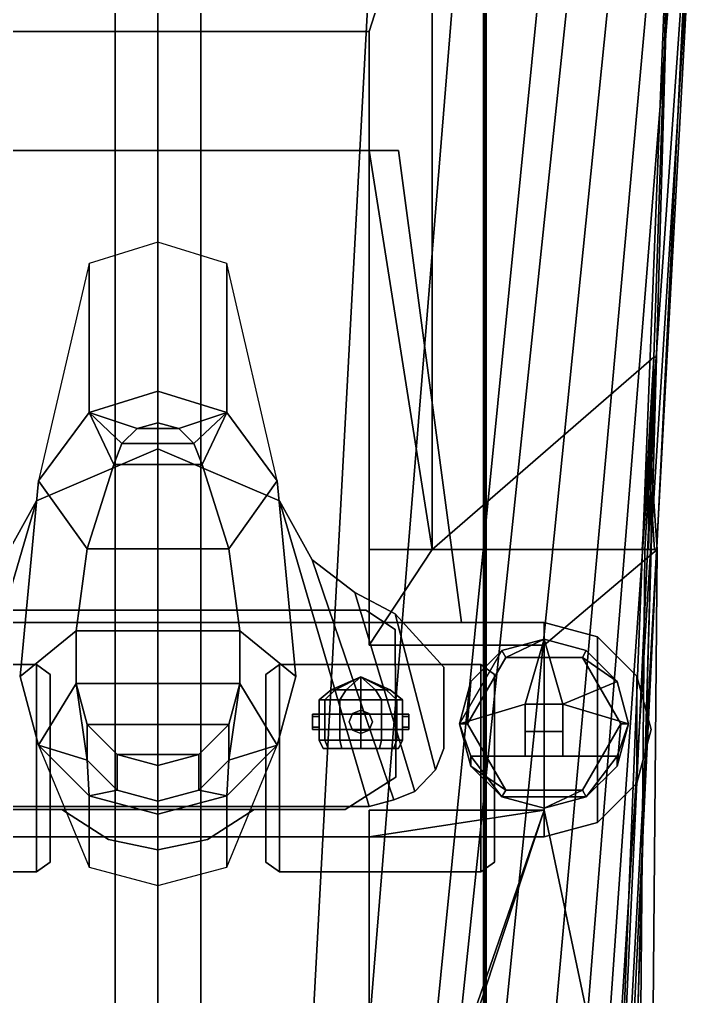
# Model space of a CAD drawing. Header units: millimetres. Extents: x -8 to 8, y -200 to 14.
# Drawn here: x -2.13 to 8.27, y -136.22 to -121.19 of the extents above; entities that cross this region are included whole.
import ezdxf

# ---------------------------------------------------------------- set-up
doc = ezdxf.new("R2010")
doc.units = ezdxf.units.MM
doc.layers.add('drawing', color=9, linetype='Continuous')
doc.layers.add('superstructure', color=3, linetype='Continuous')

msp = doc.modelspace()

# ---------------------------------------------------------------- linework, layer by layer
for points in [[(-3.37, -118.35, -44.53), (-0.66, -118.35, -44.66), (-0.66, -141.14, -44.66), (-2.14, -141.14, -44.53)], [(0, -141.14, -44.66), (-0.66, -141.14, -44.66), (-0.66, -118.35, -44.66), (0, -118.35, -44.66)], [(0, -118.35, -44.66), (0.66, -118.35, -44.66), (0.66, -141.14, -44.66), (0, -141.14, -44.66)], [(2.14, -141.14, -44.53), (0.66, -141.14, -44.66), (0.66, -118.35, -44.66), (3.37, -118.35, -44.53)], [(2.89, -141.14, -44.27), (2.14, -141.14, -44.53), (3.37, -118.35, -44.53), (4.74, -118.35, -44.27)], [(3.83, -141.14, -43.78), (2.89, -141.14, -44.27), (4.74, -118.35, -44.27), (6.1, -118.35, -43.78)], [(4.18, -141.14, -43.5), (3.83, -141.14, -43.78), (6.1, -118.35, -43.78), (6.57, -118.35, -43.5)], [(4.88, -141.14, -42.9), (4.18, -141.14, -43.5), (6.57, -118.35, -43.5), (7.19, -118.35, -42.9)], [(4.22, -129.35, -33.84), (7.631, -126.39, -34.03), (7.9, -118.35, -34.03), (4.22, -118.35, -33.84)], [(5.7, -141.14, -41.95), (4.88, -141.14, -42.9), (7.19, -118.35, -42.9), (7.75, -118.35, -41.95)], [(6.24, -141.14, -41.01), (5.7, -141.14, -41.95), (7.75, -118.35, -41.95), (8.06, -118.35, -41.01)], [(6.63, -141.14, -40.07), (6.24, -141.14, -41.01), (8.06, -118.35, -41.01), (8.23, -118.35, -40.07)], [(6.84, -141.14, -39.32), (6.63, -141.14, -40.07), (8.23, -118.35, -40.07), (8.27, -118.35, -39.32)], [(7.03, -141.14, -37.94), (6.84, -141.14, -39.32), (8.27, -118.35, -39.32), (8.27, -118.35, -37.73)], [(6.99, -141.14, -36.16), (7.1, -141.14, -36.37), (8.21, -118.35, -36.41), (7.89, -118.35, -36.16)], [(7.671, -126.39, -34.03), (6.99, -141.14, -36.16), (7.89, -118.35, -36.16), (7.9, -118.35, -34.03)], [(7.1, -141.14, -36.37), (7.03, -141.14, -37.94), (8.27, -118.35, -37.73), (8.21, -118.35, -36.41)], [(7.671, -126.39, -34.03), (7.9, -118.35, -34.03), (7.9, -118.35, -34.03), (7.631, -126.39, -34.03)], [(4.22, -129.35, -33.84), (7.546, -129.35, -33.94), (7.631, -126.39, -34.03), (4.22, -129.35, -33.84)], [(7.25, -141.14, -34.03), (6.99, -141.14, -36.16), (7.671, -126.39, -34.03)], [(7.25, -141.14, -34.03), (7.25, -141.14, -34.03), (7.671, -126.39, -34.03), (7.586, -129.35, -33.94)], [(7.58, -127.87, -33.39), (7.671, -126.39, -33.75), (7.631, -126.39, -33.75), (7.54, -127.87, -33.39)], [(7.54, -127.87, -33.39), (7.631, -126.39, -33.75), (7.631, -126.39, -34.03), (7.546, -129.35, -33.94)], [(7.58, -127.87, -33.39), (7.586, -129.35, -33.94), (7.671, -126.39, -34.03), (7.671, -126.39, -33.75)], [(7.671, -126.39, -33.75), (7.671, -126.39, -34.03), (7.631, -126.39, -34.03), (7.631, -126.39, -33.75)], [(0, -127.8, -25.47), (0, -133.3, -25.47), (-3.25, -133.3, -25.47), (-1.87, -128.6, -25.47)], [(-3.25, -133.3, -25.37), (0, -133.3, -25.37), (0, -127.8, -25.37), (-1.87, -128.6, -25.37)], [(-1.87, -128.6, -25.37), (0, -127.8, -25.37), (0, -127.8, -25.47), (-1.87, -128.6, -25.47)], [(1.87, -128.6, -25.47), (0, -127.8, -25.47), (0, -127.8, -25.37), (1.87, -128.6, -25.37)], [(3.25, -133.3, -25.47), (0, -133.3, -25.47), (0, -127.8, -25.47), (1.87, -128.6, -25.47)], [(0, -127.8, -25.37), (0, -133.3, -25.37), (3.25, -133.3, -25.37), (1.87, -128.6, -25.37)], [(7.64, -129.35, -32.03), (7.54, -127.87, -33.39), (7.45, -129.35, -33.03)], [(7.45, -129.35, -33.03), (7.54, -127.87, -33.39), (7.546, -129.35, -33.94)], [(7.68, -129.35, -32.03), (7.49, -129.35, -33.03), (7.58, -127.87, -33.39)], [(7.49, -129.35, -33.03), (7.586, -129.35, -33.94), (7.58, -127.87, -33.39)], [(7.68, -129.35, -32.03), (7.58, -127.87, -33.39), (7.54, -127.87, -33.39), (7.64, -129.35, -32.03)], [(-3.63, -133.2, -25.37), (-3.25, -133.3, -25.37), (-1.87, -128.6, -25.37), (-2.37, -129.51, -25.37)], [(-1.87, -128.6, -25.47), (-3.25, -133.3, -25.47), (-3.63, -133.2, -25.47), (-2.37, -129.51, -25.47)], [(-2.37, -129.51, -25.37), (-1.87, -128.6, -25.37), (-1.87, -128.6, -25.47), (-2.37, -129.51, -25.47)], [(2.37, -129.51, -25.47), (1.87, -128.6, -25.47), (1.87, -128.6, -25.37), (2.37, -129.51, -25.37)], [(3.63, -133.2, -25.47), (3.25, -133.3, -25.47), (1.87, -128.6, -25.47), (2.37, -129.51, -25.47)], [(1.87, -128.6, -25.37), (3.25, -133.3, -25.37), (3.63, -133.2, -25.37), (2.37, -129.51, -25.37)], [(5.94, -130.82, -31.47), (7.68, -129.35, -31.83), (4.22, -129.35, -31.68), (3.25, -130.82, -31.47)], [(3.25, -130.82, -31.47), (4.22, -129.35, -31.68), (3.25, -129.35, -31.68), (3.25, -130.82, -31.47)], [(7.68, -129.35, -31.83), (7.68, -129.35, -32.03), (7.64, -129.35, -32.03), (4.22, -129.35, -31.68)], [(7.64, -129.35, -32.03), (7.45, -129.35, -33.03), (4.22, -129.35, -31.68)], [(7.45, -129.35, -33.03), (4.22, -129.35, -33.84), (4.22, -129.35, -31.68)], [(7.546, -129.35, -33.94), (4.22, -129.35, -33.84), (7.45, -129.35, -33.03)], [(5.94, -133.36, -31.47), (7.58, -141.14, -31.83), (7.68, -129.35, -31.83), (5.94, -130.82, -31.47)], [(7.39, -141.14, -33.03), (7.25, -141.14, -34.03), (7.586, -129.35, -33.94), (7.49, -129.35, -33.03)], [(7.58, -141.14, -32.03), (7.39, -141.14, -33.03), (7.49, -129.35, -33.03), (7.68, -129.35, -32.03)], [(7.58, -141.14, -31.83), (7.58, -141.14, -32.03), (7.68, -129.35, -32.03), (7.68, -129.35, -31.83)], [(3.03, -130.01, -25.47), (2.37, -129.51, -25.47), (2.37, -129.51, -25.37), (3.03, -130.01, -25.37)], [(3.95, -133.07, -25.47), (3.63, -133.2, -25.47), (2.37, -129.51, -25.47), (3.03, -130.01, -25.47)], [(2.37, -129.51, -25.37), (3.63, -133.2, -25.37), (3.95, -133.07, -25.37), (3.03, -130.01, -25.37)], [(3.65, -130.34, -25.47), (3.03, -130.01, -25.47), (3.03, -130.01, -25.37), (3.65, -130.34, -25.37)], [(4.27, -132.74, -25.47), (3.95, -133.07, -25.47), (3.03, -130.01, -25.47), (3.65, -130.34, -25.47)], [(3.03, -130.01, -25.37), (3.95, -133.07, -25.37), (4.27, -132.74, -25.37), (3.65, -130.34, -25.37)], [(4.4, -131.16, -25.47), (3.65, -130.34, -25.47), (3.65, -130.34, -25.37), (4.4, -131.16, -25.37)], [(4.4, -132.41, -25.47), (4.27, -132.74, -25.47), (3.65, -130.34, -25.47), (4.4, -131.16, -25.47)], [(3.65, -130.34, -25.37), (4.27, -132.74, -25.37), (4.4, -132.41, -25.37), (4.4, -131.16, -25.37)], [(-1.87, -131.12, -26.89), (-1.87, -134.31, -26.89), (-4.97, -134.31, -26.89), (-4.97, -131.12, -26.89)], [(-4.97, -131.12, -25.47), (-1.87, -131.12, -25.47), (-1.87, -131.12, -26.89), (-4.97, -131.12, -26.89)], [(-1.66, -131.27, -26.89), (-1.66, -134.16, -26.89), (-1.87, -134.31, -26.89), (-1.87, -131.12, -26.89)], [(-1.87, -131.12, -25.47), (-1.66, -131.27, -25.47), (-1.66, -131.27, -26.89), (-1.87, -131.12, -26.89)], [(1.87, -131.12, -26.89), (1.66, -131.27, -26.89), (1.66, -131.27, -25.47), (1.87, -131.12, -25.47)], [(1.87, -134.31, -26.89), (1.66, -134.16, -26.89), (1.66, -131.27, -26.89), (1.87, -131.12, -26.89)], [(4.97, -131.12, -26.89), (1.87, -131.12, -26.89), (1.87, -131.12, -25.47), (4.97, -131.12, -25.47)], [(4.97, -134.31, -26.89), (1.87, -134.31, -26.89), (1.87, -131.12, -26.89), (4.97, -131.12, -26.89)], [(4.4, -131.16, -25.37), (4.4, -132.41, -25.37), (4.4, -132.41, -25.47), (4.4, -131.16, -25.47)], [(5.18, -131.27, -26.89), (4.97, -131.12, -26.89), (4.97, -131.12, -25.47), (5.18, -131.27, -25.47)], [(5.18, -134.16, -26.89), (4.97, -134.31, -26.89), (4.97, -131.12, -26.89), (5.18, -131.27, -26.89)], [(-1.66, -131.27, -25.47), (-1.66, -134.16, -25.47), (-1.66, -134.16, -26.89), (-1.66, -131.27, -26.89)], [(1.66, -131.27, -26.89), (1.66, -134.16, -26.89), (1.66, -134.16, -25.47), (1.66, -131.27, -25.47)], [(5.18, -131.27, -25.47), (5.18, -134.16, -25.47), (5.18, -134.16, -26.89), (5.18, -131.27, -26.89)], [(4.4, -132.41, -25.37), (4.27, -132.74, -25.37), (4.27, -132.74, -25.47), (4.4, -132.41, -25.47)], [(4.27, -132.74, -25.37), (3.95, -133.07, -25.37), (3.95, -133.07, -25.47), (4.27, -132.74, -25.47)], [(3.95, -133.07, -25.37), (3.63, -133.2, -25.37), (3.63, -133.2, -25.47), (3.95, -133.07, -25.47)], [(-3.25, -133.3, -25.47), (0, -133.3, -25.47), (0, -133.3, -25.37), (-3.25, -133.3, -25.37)], [(3.25, -133.3, -25.37), (0, -133.3, -25.37), (0, -133.3, -25.47), (3.25, -133.3, -25.47)], [(3.63, -133.2, -25.37), (3.25, -133.3, -25.37), (3.25, -133.3, -25.47), (3.63, -133.2, -25.47)], [(3.25, -133.77, -31.47), (5.94, -133.36, -31.47), (3.25, -133.36, -31.47)], [(3.25, -141.14, -31.47), (5.94, -133.36, -31.47), (3.25, -133.77, -31.47)], [(3.38, -141.14, -31.53), (5.94, -133.36, -31.47), (3.25, -141.14, -31.47)], [(3.38, -141.14, -31.53), (7.58, -141.14, -31.83), (5.94, -133.36, -31.47)], [(-1.87, -134.31, -26.89), (-1.66, -134.16, -26.89), (-1.66, -134.16, -25.47), (-1.87, -134.31, -25.47)], [(1.87, -134.31, -25.47), (1.66, -134.16, -25.47), (1.66, -134.16, -26.89), (1.87, -134.31, -26.89)], [(5.18, -134.16, -25.47), (4.97, -134.31, -25.47), (4.97, -134.31, -26.89), (5.18, -134.16, -26.89)], [(-4.97, -134.31, -26.89), (-1.87, -134.31, -26.89), (-1.87, -134.31, -25.47), (-4.97, -134.31, -25.47)], [(4.97, -134.31, -25.47), (1.87, -134.31, -25.47), (1.87, -134.31, -26.89), (4.97, -134.31, -26.89)]]:
    msp.add_3dface(points)
at = {"layer": 'drawing'}
msp.add_xline((0, -140.99, -61.87), (0, -1), dxfattribs=at)
at = {"layer": 'superstructure'}
for points in [[(5.03, -101.99, -8.48), (5.01, -101.99, -8.5), (5.01, -136.91, -20.12), (5.03, -136.91, -20.1)], [(5.01, -101.99, -8.5), (5.03, -101.99, -8.52), (5.03, -136.91, -20.14), (5.01, -136.91, -20.12)], [(5.05, -101.99, -8.5), (5.03, -101.99, -8.48), (5.03, -136.91, -20.1), (5.05, -136.91, -20.12)], [(5.03, -101.99, -8.52), (5.05, -101.99, -8.5), (5.05, -136.91, -20.12), (5.03, -136.91, -20.14)], [(3.25, -121.38, -31.68), (4.22, -118.35, -31.68), (-4.22, -118.35, -31.68), (-3.25, -121.38, -31.68)], [(4.22, -129.35, -31.68), (4.22, -118.35, -31.68), (3.25, -121.38, -31.68), (3.25, -123.21, -31.68)], [(4.22, -129.35, -33.84), (4.22, -118.35, -33.84), (4.22, -118.35, -31.68), (4.22, -129.35, -31.68)], [(3.25, -123.21, -29.56), (3.25, -121.38, -29.56), (-3.25, -121.38, -29.56), (-3.25, -123.21, -29.56)], [(3.25, -121.38, -29.56), (3.25, -121.38, -31.68), (-3.25, -121.38, -31.68), (-3.25, -121.38, -29.56)], [(3.25, -123.21, -31.68), (3.25, -121.38, -31.68), (3.25, -121.38, -29.56), (3.25, -123.21, -29.56)], [(4.67, -130.47, -29.56), (3.7, -123.21, -29.56), (-3.7, -123.21, -29.56), (-4.67, -130.47, -29.56)], [(3.25, -129.35, -31.68), (3.25, -123.21, -31.68), (3.25, -123.21, -29.7), (3.25, -130.82, -29.7)], [(3.7, -123.21, -29.56), (3.7, -123.21, -29.7), (3.25, -123.21, -29.7), (3.25, -123.21, -29.56)], [(3.25, -130.47, -29.7), (3.25, -123.21, -29.7), (3.7, -123.21, -29.7), (4.67, -130.47, -29.7)], [(4.22, -129.35, -31.68), (3.25, -123.21, -31.68), (3.25, -123.21, -31.68), (3.25, -129.35, -31.68)], [(4.67, -130.47, -29.7), (3.7, -123.21, -29.7), (3.7, -123.21, -29.56), (4.67, -130.47, -29.56)], [(-1.06, -127.24, -27.67), (0, -126.91, -27.67), (0, -124.62, -29.56), (-1.06, -124.95, -29.56)], [(0, -126.91, -27.67), (1.06, -127.24, -27.67), (1.06, -124.95, -29.56), (0, -124.62, -29.56)], [(-1.836, -128.29, -27.67), (-1.06, -127.24, -27.67), (-1.06, -124.95, -29.56), (-1.836, -128.29, -29.56)], [(1.06, -127.24, -27.67), (1.836, -128.29, -27.67), (1.836, -128.29, -29.56), (1.06, -124.95, -29.56)], [(-0.32, -127.486, -23.18), (0, -127.4, -23.18), (0, -126.91, -23.18), (-1.06, -127.24, -23.18)], [(0, -127.4, -23.18), (0.32, -127.486, -23.18), (1.06, -127.24, -23.18), (0, -126.91, -23.18)], [(-1.09, -129.34, -23.18), (-0.68, -128.04, -23.18), (-1.06, -127.24, -23.18), (-1.836, -128.29, -23.18)], [(-0.68, -128.04, -23.18), (-0.554, -127.72, -23.18), (-1.06, -127.24, -23.18)], [(-0.554, -127.72, -23.18), (-0.32, -127.486, -23.18), (-1.06, -127.24, -23.18)], [(0.32, -127.486, -23.18), (0.554, -127.72, -23.18), (1.06, -127.24, -23.18)], [(0.554, -127.72, -23.18), (0.68, -128.04, -23.18), (1.06, -127.24, -23.18)], [(0.68, -128.04, -23.18), (1.09, -129.34, -23.18), (1.836, -128.29, -23.18), (1.06, -127.24, -23.18)], [(-0.32, -127.486, -22.78), (0, -127.4, -22.81), (0, -127.4, -23.18), (-0.32, -127.486, -23.18)], [(0.32, -127.486, -22.78), (0, -127.4, -22.81), (0, -127.4, -22.81), (-0.32, -127.486, -22.78)], [(0, -127.4, -22.81), (0.32, -127.486, -22.78), (0.32, -127.486, -23.18), (0, -127.4, -23.18)], [(-0.554, -127.72, -22.71), (-0.32, -127.486, -22.78), (-0.32, -127.486, -23.18), (-0.554, -127.72, -23.18)], [(0.554, -127.72, -22.71), (0.32, -127.486, -22.78), (-0.32, -127.486, -22.78), (-0.554, -127.72, -22.71)], [(0.32, -127.486, -22.78), (0.554, -127.72, -22.71), (0.554, -127.72, -23.18), (0.32, -127.486, -23.18)], [(-0.68, -128.04, -22.59), (-0.554, -127.72, -22.71), (-0.554, -127.72, -23.18), (-0.68, -128.04, -23.18)], [(0.68, -128.04, -22.59), (0.554, -127.72, -22.71), (-0.554, -127.72, -22.71), (-0.68, -128.04, -22.59)], [(0.554, -127.72, -22.71), (0.68, -128.04, -22.59), (0.68, -128.04, -23.18), (0.554, -127.72, -23.18)], [(-1.09, -129.34, -22.18), (-0.68, -128.04, -22.59), (-0.68, -128.04, -23.18), (-1.09, -129.34, -23.18)], [(1.09, -129.34, -22.18), (0.68, -128.04, -22.59), (-0.68, -128.04, -22.59), (-1.09, -129.34, -22.18)], [(0.68, -128.04, -22.59), (1.09, -129.34, -22.18), (1.09, -129.34, -23.18), (0.68, -128.04, -23.18)], [(-2.12, -131.3, -27.67), (-1.836, -128.29, -27.67), (-1.836, -128.29, -29.56), (-2.12, -131.3, -29.56)], [(-1.26, -130.6, -23.18), (-1.09, -129.34, -23.18), (-1.836, -128.29, -23.18), (-2.12, -131.3, -23.18)], [(1.09, -129.34, -23.18), (1.26, -130.6, -23.18), (2.12, -131.3, -23.18), (1.836, -128.29, -23.18)], [(1.836, -128.29, -27.67), (2.12, -131.3, -27.67), (2.12, -131.3, -29.56), (1.836, -128.29, -29.56)], [(-1.26, -130.6, -21.84), (-1.09, -129.34, -22.18), (-1.09, -129.34, -23.18), (-1.26, -130.6, -23.18)], [(1.26, -130.6, -21.84), (1.09, -129.34, -22.18), (-1.09, -129.34, -22.18), (-1.26, -130.6, -21.84)], [(1.09, -129.34, -22.18), (1.26, -130.6, -21.84), (1.26, -130.6, -23.18), (1.09, -129.34, -23.18)], [(3.25, -130.82, -31.47), (3.25, -129.35, -31.68), (3.25, -130.82, -29.7)], [(3.2, -130.28, -29.56), (-3.2, -130.28, -29.56), (-3.2, -130.28, -25.47), (3.2, -130.28, -25.47)], [(3.65, -130.58, -29.56), (3.2, -130.28, -29.56), (3.2, -130.28, -25.47), (3.65, -130.58, -25.47)], [(-5.94, -130.47, -29.56), (-5.94, -133.77, -29.56), (5.94, -133.77, -29.56), (5.94, -130.47, -29.56)], [(-1.26, -131.41, -23.18), (-1.26, -130.6, -23.18), (-2.12, -131.3, -23.18), (-1.836, -132.36, -23.18)], [(-1.26, -131.41, -21.61), (-1.26, -130.6, -21.84), (-1.26, -130.6, -23.18), (-1.26, -131.41, -23.18)], [(1.26, -131.41, -21.61), (1.26, -130.6, -21.84), (-1.26, -130.6, -21.84), (-1.26, -131.41, -21.61)], [(1.26, -130.6, -21.84), (1.26, -131.41, -21.61), (1.26, -131.41, -23.18), (1.26, -130.6, -23.18)], [(1.26, -130.6, -23.18), (1.26, -131.41, -23.18), (1.836, -132.36, -23.18), (2.12, -131.3, -23.18)], [(5.94, -130.47, -29.7), (5.94, -130.82, -29.7), (3.25, -130.82, -29.7), (3.25, -130.47, -29.7)], [(3.65, -130.58, -25.47), (3.66, -132.85, -25.47), (3.66, -132.85, -29.56), (3.65, -130.58, -29.56)], [(4.67, -130.47, -29.7), (4.67, -130.47, -29.56), (5.94, -130.47, -29.56), (5.94, -130.47, -29.7)], [(6.765, -130.691, -29.7), (5.94, -130.47, -29.7), (5.94, -130.47, -29.56), (6.765, -130.691, -29.56)], [(6.765, -130.691, -29.56), (5.94, -130.47, -29.56), (5.94, -133.77, -29.56), (6.765, -133.549, -29.56)], [(5.29, -130.904, -27.32), (4.64, -132.03, -27.32), (5.65, -131.73, -27.32), (5.94, -130.73, -27.32)], [(5.94, -130.73, -28.9), (5.29, -130.904, -28.9), (5.35, -131.008, -28.9)], [(5.94, -130.73, -29.56), (5.29, -130.904, -29.56), (5.29, -130.904, -28.9), (5.94, -130.73, -28.9)], [(5.94, -130.73, -28.75), (5.29, -130.904, -28.75), (5.29, -130.904, -27.32), (5.94, -130.73, -27.32)], [(6.59, -130.904, -28.9), (5.94, -130.73, -28.9), (5.35, -131.008, -28.9), (6.53, -131.008, -28.9)], [(6.23, -131.73, -27.32), (5.94, -130.73, -27.32), (5.94, -130.73, -27.32), (5.65, -131.73, -27.32)], [(6.59, -130.904, -29.56), (5.94, -130.73, -29.56), (5.94, -130.73, -28.9), (6.59, -130.904, -28.9)], [(6.59, -130.904, -28.75), (5.94, -130.73, -28.75), (5.94, -130.73, -27.32), (6.59, -130.904, -27.32)], [(5.94, -130.73, -27.32), (6.23, -131.73, -27.32), (7.066, -131.38, -27.32), (6.59, -130.904, -27.32)], [(7.369, -131.295, -29.7), (6.765, -130.691, -29.7), (6.765, -130.691, -29.56), (7.369, -131.295, -29.56)], [(7.369, -131.295, -29.56), (6.765, -130.691, -29.56), (6.765, -133.549, -29.56), (7.369, -132.945, -29.56)], [(5.94, -130.82, -29.7), (5.94, -130.82, -31.47), (3.25, -130.82, -31.47), (3.25, -130.82, -29.7)], [(4.814, -131.38, -27.32), (4.814, -131.38, -27.32), (4.64, -132.03, -27.32), (5.29, -130.904, -27.32)], [(5.29, -130.904, -28.9), (4.814, -131.38, -28.9), (4.76, -132.03, -28.9), (5.35, -131.008, -28.9)], [(5.29, -130.904, -29.56), (4.814, -131.38, -29.56), (4.814, -131.38, -28.9), (5.29, -130.904, -28.9)], [(5.29, -130.904, -28.75), (4.814, -131.38, -28.75), (4.814, -131.38, -27.32), (5.29, -130.904, -27.32)], [(5.94, -133.36, -31.47), (5.94, -130.82, -31.47), (5.94, -130.82, -29.7), (5.94, -133.36, -29.7)], [(7.066, -131.38, -28.9), (6.59, -130.904, -28.9), (6.53, -131.008, -28.9)], [(7.066, -131.38, -29.56), (6.59, -130.904, -29.56), (6.59, -130.904, -28.9), (7.066, -131.38, -28.9)], [(7.066, -131.38, -28.75), (6.59, -130.904, -28.75), (6.59, -130.904, -27.32), (7.066, -131.38, -27.32)], [(5.35, -131.008, -28.9), (4.76, -132.03, -28.9), (4.76, -132.03, -28.75), (5.35, -131.008, -28.75)], [(6.53, -131.008, -28.9), (5.35, -131.008, -28.9), (5.35, -131.008, -28.75), (6.53, -131.008, -28.75)], [(7.24, -132.03, -28.9), (7.066, -131.38, -28.9), (6.53, -131.008, -28.9), (7.12, -132.03, -28.9)], [(7.12, -132.03, -28.9), (6.53, -131.008, -28.9), (6.53, -131.008, -28.75), (7.12, -132.03, -28.75)], [(-1.836, -132.36, -27.67), (-2.12, -131.3, -27.67), (-2.12, -131.3, -29.56), (-1.836, -132.36, -29.56)], [(2.12, -131.3, -27.67), (1.836, -132.36, -27.67), (1.836, -132.36, -29.56), (2.12, -131.3, -29.56)], [(3.12, -131.31, -24.55), (2.728, -131.51, -24.776), (2.667, -131.51, -24.55), (3.12, -131.31, -24.55)], [(3.12, -131.31, -24.55), (2.667, -131.51, -24.55), (2.728, -131.51, -24.324), (3.12, -131.31, -24.55)], [(3.12, -131.31, -24.55), (2.894, -131.51, -24.942), (2.728, -131.51, -24.776), (3.12, -131.31, -24.55)], [(3.12, -131.31, -24.55), (2.728, -131.51, -24.324), (2.894, -131.51, -24.158), (3.12, -131.31, -24.55)], [(3.12, -131.31, -24.55), (3.12, -131.51, -25.003), (2.894, -131.51, -24.942), (3.12, -131.31, -24.55)], [(3.12, -131.31, -24.55), (2.894, -131.51, -24.158), (3.12, -131.51, -24.097), (3.12, -131.31, -24.55)], [(3.12, -131.31, -24.55), (3.346, -131.51, -24.942), (3.12, -131.51, -25.003), (3.12, -131.31, -24.55)], [(3.12, -131.31, -24.55), (3.512, -131.51, -24.776), (3.346, -131.51, -24.942), (3.12, -131.31, -24.55)], [(3.12, -131.31, -24.55), (3.573, -131.51, -24.55), (3.512, -131.51, -24.776), (3.12, -131.31, -24.55)], [(3.12, -131.31, -24.55), (3.512, -131.51, -24.324), (3.573, -131.51, -24.55), (3.12, -131.31, -24.55)], [(3.12, -131.31, -24.55), (3.346, -131.51, -24.158), (3.512, -131.51, -24.324), (3.12, -131.31, -24.55)], [(3.12, -131.31, -24.55), (3.12, -131.51, -24.097), (3.346, -131.51, -24.158), (3.12, -131.31, -24.55)], [(7.59, -132.12, -29.7), (7.369, -131.295, -29.7), (7.369, -131.295, -29.56), (7.59, -132.12, -29.56)], [(7.59, -132.12, -29.56), (7.369, -131.295, -29.56), (7.369, -132.945, -29.56), (7.59, -132.12, -29.56)], [(-1.091, -132.59, -23.18), (-1.26, -131.41, -23.18), (-1.836, -132.36, -23.18)], [(-1.091, -132.04, -21.41), (-1.26, -131.41, -21.61), (-1.26, -131.41, -23.18), (-1.091, -132.59, -23.18)], [(1.091, -132.04, -21.41), (1.26, -131.41, -21.61), (-1.26, -131.41, -21.61), (-1.091, -132.04, -21.41)], [(1.26, -131.41, -21.61), (1.091, -132.04, -21.41), (1.091, -132.59, -23.18), (1.26, -131.41, -23.18)], [(1.26, -131.41, -23.18), (1.091, -132.59, -23.18), (1.836, -132.36, -23.18)], [(2.728, -131.51, -24.776), (2.566, -131.66, -24.87), (2.48, -131.66, -24.55), (2.667, -131.51, -24.55)], [(2.667, -131.51, -24.55), (2.48, -131.66, -24.55), (2.566, -131.66, -24.23), (2.728, -131.51, -24.324)], [(2.894, -131.51, -24.942), (2.8, -131.66, -25.104), (2.566, -131.66, -24.87), (2.728, -131.51, -24.776)], [(2.728, -131.51, -24.324), (2.566, -131.66, -24.23), (2.8, -131.66, -23.996), (2.894, -131.51, -24.158)], [(3.12, -131.51, -25.003), (3.12, -131.66, -25.19), (2.8, -131.66, -25.104), (2.894, -131.51, -24.942)], [(2.894, -131.51, -24.158), (2.8, -131.66, -23.996), (3.12, -131.66, -23.91), (3.12, -131.51, -24.097)], [(3.346, -131.51, -24.942), (3.44, -131.66, -25.104), (3.12, -131.66, -25.19), (3.12, -131.51, -25.003)], [(3.12, -131.51, -24.097), (3.12, -131.66, -23.91), (3.44, -131.66, -23.996), (3.346, -131.51, -24.158)], [(3.512, -131.51, -24.776), (3.674, -131.66, -24.87), (3.44, -131.66, -25.104), (3.346, -131.51, -24.942)], [(3.346, -131.51, -24.158), (3.44, -131.66, -23.996), (3.674, -131.66, -24.23), (3.512, -131.51, -24.324)], [(3.573, -131.51, -24.55), (3.76, -131.66, -24.55), (3.674, -131.66, -24.87), (3.512, -131.51, -24.776)], [(3.512, -131.51, -24.324), (3.674, -131.66, -24.23), (3.76, -131.66, -24.55), (3.573, -131.51, -24.55)], [(4.814, -131.38, -29.56), (4.64, -132.03, -29.56), (4.64, -132.03, -28.9), (4.814, -131.38, -28.9)], [(4.814, -131.38, -28.75), (4.64, -132.03, -28.75), (4.64, -132.03, -27.32), (4.814, -131.38, -27.32)], [(4.814, -131.38, -28.9), (4.64, -132.03, -28.9), (4.76, -132.03, -28.9)], [(7.24, -132.03, -27.32), (7.066, -131.38, -27.32), (7.066, -131.38, -27.32), (6.23, -131.73, -27.32)], [(7.24, -132.03, -29.56), (7.066, -131.38, -29.56), (7.066, -131.38, -28.9), (7.24, -132.03, -28.9)], [(7.24, -132.03, -28.75), (7.066, -131.38, -28.75), (7.066, -131.38, -27.32), (7.24, -132.03, -27.32)], [(2.48, -131.66, -24.55), (2.566, -131.66, -24.87), (2.566, -132.28, -24.87), (2.48, -132.28, -24.55)], [(2.566, -131.66, -24.23), (2.48, -131.66, -24.55), (2.48, -132.28, -24.55), (2.566, -132.28, -24.23)], [(2.566, -131.66, -24.87), (2.8, -131.66, -25.104), (2.8, -132.28, -25.104), (2.566, -132.28, -24.87)], [(2.8, -131.66, -23.996), (2.566, -131.66, -24.23), (2.566, -132.28, -24.23), (2.8, -132.28, -23.996)], [(2.8, -131.66, -25.104), (3.12, -131.66, -25.19), (3.12, -132.28, -25.19), (2.8, -132.28, -25.104)], [(3.12, -131.66, -23.91), (2.8, -131.66, -23.996), (2.8, -132.28, -23.996), (3.12, -132.28, -23.91)], [(3.12, -131.66, -25.19), (3.44, -131.66, -25.104), (3.44, -132.28, -25.104), (3.12, -132.28, -25.19)], [(3.44, -131.66, -23.996), (3.12, -131.66, -23.91), (3.12, -132.28, -23.91), (3.44, -132.28, -23.996)], [(3.44, -131.66, -25.104), (3.674, -131.66, -24.87), (3.674, -132.28, -24.87), (3.44, -132.28, -25.104)], [(3.674, -131.66, -24.23), (3.44, -131.66, -23.996), (3.44, -132.28, -23.996), (3.674, -132.28, -24.23)], [(3.674, -131.66, -24.87), (3.76, -131.66, -24.55), (3.76, -132.28, -24.55), (3.674, -132.28, -24.87)], [(3.76, -131.66, -24.55), (3.674, -131.66, -24.23), (3.674, -132.28, -24.23), (3.76, -132.28, -24.55)], [(4.64, -132.03, -27.32), (4.814, -132.53, -27.32), (5.65, -132.53, -27.32), (5.65, -131.73, -27.32)], [(5.65, -131.73, -27.32), (5.65, -132.53, -27.32), (5.65, -132.15, -27.02), (5.65, -131.73, -27.02)], [(6.23, -131.73, -27.02), (6.23, -131.73, -27.32), (5.65, -131.73, -27.32), (5.65, -131.73, -27.02)], [(5.65, -131.73, -27.02), (5.65, -132.15, -27.02), (6.23, -132.15, -27.02), (6.23, -131.73, -27.02)], [(6.23, -132.15, -27.02), (6.23, -132.53, -27.32), (6.23, -131.73, -27.32), (6.23, -131.73, -27.02)], [(6.23, -132.53, -27.32), (7.066, -132.53, -27.32), (7.24, -132.03, -27.32), (6.23, -131.73, -27.32)], [(2.38, -131.88, -24.59), (2.38, -132.12, -24.59), (2.38, -132.08, -24.5), (2.38, -131.92, -24.5)], [(2.48, -131.92, -24.5), (2.48, -131.88, -24.59), (2.38, -131.88, -24.59), (2.38, -131.92, -24.5)], [(2.8, -131.88, -25.3), (2.8, -132.12, -25.3), (2.38, -132.12, -25.15), (2.38, -131.88, -25.15)], [(2.48, -131.88, -25.1), (2.8, -131.88, -25.2), (2.8, -131.88, -25.3), (2.38, -131.88, -25.15)], [(2.48, -131.88, -24.59), (2.48, -131.88, -25.1), (2.38, -131.88, -25.15), (2.38, -131.88, -24.59)], [(2.38, -131.88, -25.15), (2.38, -132.12, -25.15), (2.38, -132.12, -24.59), (2.38, -131.88, -24.59)], [(2.38, -131.92, -24.5), (2.38, -132.08, -24.5), (2.48, -132.08, -24.5), (2.48, -131.92, -24.5)], [(2.48, -132.08, -24.5), (2.48, -132.12, -24.59), (2.48, -131.88, -24.59), (2.48, -131.92, -24.5)], [(2.48, -132.12, -25.1), (2.8, -132.12, -25.2), (2.8, -131.88, -25.2), (2.48, -131.88, -25.1)], [(2.48, -132.12, -24.59), (2.48, -132.12, -25.1), (2.48, -131.88, -25.1), (2.48, -131.88, -24.59)], [(3.44, -131.88, -25.3), (3.44, -132.12, -25.3), (2.8, -132.12, -25.3), (2.8, -131.88, -25.3)], [(2.8, -132.12, -25.2), (3.44, -132.12, -25.2), (3.44, -131.88, -25.2), (2.8, -131.88, -25.2)], [(2.8, -131.88, -25.2), (3.44, -131.88, -25.2), (3.44, -131.88, -25.3), (2.8, -131.88, -25.3)], [(2.993, -131.873, -25.37), (2.94, -132, -25.37), (2.94, -132, -25.3), (2.993, -131.873, -25.3)], [(3.247, -131.873, -25.3), (2.993, -131.873, -25.3), (2.99, -131.88, -25.3), (3.25, -131.88, -25.3)], [(3.12, -131.82, -25.3), (3.12, -131.82, -25.3), (2.993, -131.873, -25.3), (3.247, -131.873, -25.3)], [(3.12, -131.82, -25.37), (2.993, -131.873, -25.37), (2.993, -131.873, -25.3), (3.12, -131.82, -25.3)], [(3.247, -131.873, -25.37), (3.12, -131.82, -25.37), (3.12, -131.82, -25.3), (3.247, -131.873, -25.3)], [(3.3, -132, -25.37), (3.247, -131.873, -25.37), (3.247, -131.873, -25.3), (3.3, -132, -25.3)], [(3.76, -131.88, -25.1), (3.44, -131.88, -25.2), (3.44, -132.12, -25.2), (3.76, -132.12, -25.1)], [(3.86, -131.88, -25.15), (3.44, -131.88, -25.3), (3.44, -131.88, -25.2), (3.76, -131.88, -25.1)], [(3.44, -132.12, -25.3), (3.44, -131.88, -25.3), (3.86, -131.88, -25.15), (3.86, -132.12, -25.15)], [(3.76, -131.88, -24.59), (3.76, -131.88, -25.1), (3.76, -132.12, -25.1), (3.76, -132.12, -24.59)], [(3.86, -131.88, -24.59), (3.86, -131.88, -25.15), (3.76, -131.88, -25.1), (3.76, -131.88, -24.59)], [(3.76, -131.92, -24.5), (3.76, -131.88, -24.59), (3.76, -132.12, -24.59), (3.76, -132.08, -24.5)], [(3.86, -131.92, -24.5), (3.86, -131.88, -24.59), (3.76, -131.88, -24.59), (3.76, -131.92, -24.5)], [(3.86, -132.08, -24.5), (3.86, -131.92, -24.5), (3.76, -131.92, -24.5), (3.76, -132.08, -24.5)], [(3.86, -132.12, -25.15), (3.86, -131.88, -25.15), (3.86, -131.88, -24.59), (3.86, -132.12, -24.59)], [(3.86, -132.12, -24.59), (3.86, -131.88, -24.59), (3.86, -131.92, -24.5), (3.86, -132.08, -24.5)], [(-0.63, -132.501, -21.3), (-1.091, -132.04, -21.41), (-1.091, -132.59, -23.18), (-0.63, -133.051, -23.18)], [(0.63, -132.501, -21.3), (1.091, -132.04, -21.41), (-1.091, -132.04, -21.41), (-0.63, -132.501, -21.3)], [(1.091, -132.04, -21.41), (0.63, -132.501, -21.3), (0.63, -133.051, -23.18), (1.091, -132.59, -23.18)], [(2.38, -132.08, -24.5), (2.38, -132.12, -24.59), (2.48, -132.12, -24.59), (2.48, -132.08, -24.5)], [(2.94, -132, -25.37), (2.993, -132.127, -25.37), (2.993, -132.127, -25.3), (2.94, -132, -25.3)], [(3.247, -132.127, -25.37), (3.3, -132, -25.37), (3.3, -132, -25.3), (3.247, -132.127, -25.3)], [(3.76, -132.08, -24.5), (3.76, -132.12, -24.59), (3.86, -132.12, -24.59), (3.86, -132.08, -24.5)], [(4.64, -132.03, -28.9), (4.814, -132.68, -28.9), (5.35, -133.052, -28.9), (4.76, -132.03, -28.9)], [(4.64, -132.03, -29.56), (4.814, -132.68, -29.56), (4.814, -132.68, -28.9), (4.64, -132.03, -28.9)], [(4.64, -132.03, -28.75), (4.814, -132.68, -28.75), (4.814, -132.53, -27.32), (4.64, -132.03, -27.32)], [(4.76, -132.03, -28.9), (5.35, -133.052, -28.9), (5.35, -133.052, -28.75), (4.76, -132.03, -28.75)], [(6.59, -133.156, -28.9), (7.066, -132.68, -28.9), (7.12, -132.03, -28.9), (6.53, -133.052, -28.9)], [(6.53, -133.052, -28.9), (7.12, -132.03, -28.9), (7.12, -132.03, -28.75), (6.53, -133.052, -28.75)], [(7.066, -132.68, -28.9), (7.24, -132.03, -28.9), (7.12, -132.03, -28.9)], [(7.066, -132.68, -29.56), (7.24, -132.03, -29.56), (7.24, -132.03, -28.9), (7.066, -132.68, -28.9)], [(7.066, -132.68, -28.75), (7.24, -132.03, -28.75), (7.24, -132.03, -27.32), (7.066, -132.53, -27.32)], [(2.38, -132.12, -25.15), (2.8, -132.12, -25.3), (2.8, -132.12, -25.2), (2.48, -132.12, -25.1)], [(2.38, -132.12, -24.59), (2.38, -132.12, -25.15), (2.48, -132.12, -25.1), (2.48, -132.12, -24.59)], [(2.8, -132.12, -25.3), (3.44, -132.12, -25.3), (3.44, -132.12, -25.2), (2.8, -132.12, -25.2)], [(2.993, -132.127, -25.3), (3.247, -132.127, -25.3), (3.25, -132.12, -25.3), (2.99, -132.12, -25.3)], [(3.12, -132.18, -25.3), (3.12, -132.18, -25.3), (3.247, -132.127, -25.3), (2.993, -132.127, -25.3)], [(2.993, -132.127, -25.37), (3.12, -132.18, -25.37), (3.12, -132.18, -25.3), (2.993, -132.127, -25.3)], [(3.12, -132.18, -25.37), (3.247, -132.127, -25.37), (3.247, -132.127, -25.3), (3.12, -132.18, -25.3)], [(3.76, -132.12, -25.1), (3.44, -132.12, -25.2), (3.44, -132.12, -25.3), (3.86, -132.12, -25.15)], [(3.76, -132.12, -24.59), (3.76, -132.12, -25.1), (3.86, -132.12, -25.15), (3.86, -132.12, -24.59)], [(5.65, -132.15, -27.02), (5.65, -132.53, -27.32), (6.23, -132.53, -27.32), (6.23, -132.15, -27.02)], [(7.369, -132.945, -29.7), (7.59, -132.12, -29.7), (7.59, -132.12, -29.56), (7.369, -132.945, -29.56)], [(-1.06, -133.136, -27.67), (-1.836, -132.36, -27.67), (-1.836, -132.36, -29.56), (-1.06, -134.236, -29.56)], [(-1.06, -133.136, -23.18), (-1.091, -132.59, -23.18), (-1.836, -132.36, -23.18)], [(1.836, -132.36, -27.67), (1.06, -133.136, -27.67), (1.06, -134.236, -29.56), (1.836, -132.36, -29.56)], [(1.836, -132.36, -23.18), (1.091, -132.59, -23.18), (1.06, -133.136, -23.18)], [(2.48, -132.28, -24.55), (2.566, -132.28, -24.87), (2.618, -132.41, -24.84), (2.54, -132.41, -24.55)], [(2.566, -132.28, -24.23), (2.48, -132.28, -24.55), (2.54, -132.41, -24.55), (2.618, -132.41, -24.26)], [(3.622, -132.41, -24.26), (2.54, -132.41, -24.55), (2.618, -132.41, -24.84), (3.7, -132.41, -24.55)], [(3.41, -132.41, -24.048), (2.618, -132.41, -24.26), (2.54, -132.41, -24.55), (3.622, -132.41, -24.26)], [(2.566, -132.28, -24.87), (2.8, -132.28, -25.104), (2.83, -132.41, -25.052), (2.618, -132.41, -24.84)], [(2.8, -132.28, -23.996), (2.566, -132.28, -24.23), (2.618, -132.41, -24.26), (2.83, -132.41, -24.048)], [(3.7, -132.41, -24.55), (2.618, -132.41, -24.84), (2.83, -132.41, -25.052), (3.622, -132.41, -24.84)], [(3.12, -132.41, -23.97), (2.83, -132.41, -24.048), (2.618, -132.41, -24.26), (3.41, -132.41, -24.048)], [(2.8, -132.28, -25.104), (3.12, -132.28, -25.19), (3.12, -132.41, -25.13), (2.83, -132.41, -25.052)], [(3.12, -132.28, -23.91), (2.8, -132.28, -23.996), (2.83, -132.41, -24.048), (3.12, -132.41, -23.97)], [(3.622, -132.41, -24.84), (2.83, -132.41, -25.052), (3.12, -132.41, -25.13), (3.41, -132.41, -25.052)], [(3.12, -132.28, -25.19), (3.44, -132.28, -25.104), (3.41, -132.41, -25.052), (3.12, -132.41, -25.13)], [(3.44, -132.28, -23.996), (3.12, -132.28, -23.91), (3.12, -132.41, -23.97), (3.41, -132.41, -24.048)], [(3.44, -132.28, -25.104), (3.674, -132.28, -24.87), (3.622, -132.41, -24.84), (3.41, -132.41, -25.052)], [(3.674, -132.28, -24.23), (3.44, -132.28, -23.996), (3.41, -132.41, -24.048), (3.622, -132.41, -24.26)], [(3.674, -132.28, -24.87), (3.76, -132.28, -24.55), (3.7, -132.41, -24.55), (3.622, -132.41, -24.84)], [(3.76, -132.28, -24.55), (3.674, -132.28, -24.23), (3.622, -132.41, -24.26), (3.7, -132.41, -24.55)], [(0, -132.67, -21.25), (-0.63, -132.501, -21.3), (-0.63, -133.051, -23.18), (0, -133.22, -23.18)], [(0, -132.67, -21.25), (0.63, -132.501, -21.3), (-0.63, -132.501, -21.3), (0, -132.67, -21.25)], [(0.63, -132.501, -21.3), (0, -132.67, -21.25), (0, -133.22, -23.18), (0.63, -133.051, -23.18)], [(4.814, -132.68, -28.75), (5.29, -133.156, -28.75), (5.29, -133.156, -27.72), (4.814, -132.53, -27.32)], [(4.814, -132.53, -27.32), (5.29, -133.156, -27.72), (6.59, -133.156, -27.72), (7.066, -132.53, -27.32)], [(6.59, -133.156, -28.75), (7.066, -132.68, -28.75), (7.066, -132.53, -27.32), (6.59, -133.156, -27.72)], [(-1.06, -133.136, -23.18), (-0.63, -133.051, -23.18), (-1.091, -132.59, -23.18)], [(1.091, -132.59, -23.18), (0.63, -133.051, -23.18), (1.06, -133.136, -23.18)], [(4.814, -132.68, -28.9), (5.29, -133.156, -28.9), (5.35, -133.052, -28.9)], [(4.814, -132.68, -29.56), (5.29, -133.156, -29.56), (5.29, -133.156, -28.9), (4.814, -132.68, -28.9)], [(6.59, -133.156, -29.56), (7.066, -132.68, -29.56), (7.066, -132.68, -28.9), (6.59, -133.156, -28.9)], [(3.66, -132.85, -25.47), (2.88, -133.35, -25.47), (2.88, -133.35, -29.56), (3.66, -132.85, -29.56)], [(6.765, -133.549, -29.7), (7.369, -132.945, -29.7), (7.369, -132.945, -29.56), (6.765, -133.549, -29.56)], [(0, -133.22, -23.18), (-0.63, -133.051, -23.18), (-1.06, -133.136, -23.18), (0, -133.42, -23.18)], [(0, -133.42, -27.67), (-1.06, -133.136, -27.67), (-1.06, -134.236, -29.56), (0, -134.52, -29.56)], [(0.63, -133.051, -23.18), (0, -133.22, -23.18), (0, -133.42, -23.18), (1.06, -133.136, -23.18)], [(1.06, -133.136, -27.67), (0, -133.42, -27.67), (0, -134.52, -29.56), (1.06, -134.236, -29.56)], [(5.29, -133.156, -28.9), (5.94, -133.33, -28.9), (6.53, -133.052, -28.9), (5.35, -133.052, -28.9)], [(5.29, -133.156, -29.56), (5.94, -133.33, -29.56), (5.94, -133.33, -28.9), (5.29, -133.156, -28.9)], [(5.29, -133.156, -28.75), (5.94, -133.33, -28.75), (5.94, -133.33, -27.84), (5.29, -133.156, -27.72)], [(5.29, -133.156, -27.72), (5.94, -133.33, -27.84), (5.94, -133.33, -27.84), (6.59, -133.156, -27.72)], [(5.35, -133.052, -28.9), (6.53, -133.052, -28.9), (6.53, -133.052, -28.75), (5.35, -133.052, -28.75)], [(5.94, -133.33, -28.9), (6.59, -133.156, -28.9), (6.53, -133.052, -28.9)], [(5.94, -133.33, -29.56), (6.59, -133.156, -29.56), (6.59, -133.156, -28.9), (5.94, -133.33, -28.9)], [(5.94, -133.33, -28.75), (6.59, -133.156, -28.75), (6.59, -133.156, -27.72), (5.94, -133.33, -27.84)], [(-2.88, -133.35, -29.56), (0, -133.35, -29.56), (0, -133.35, -25.47), (-2.88, -133.35, -25.47)], [(0, -133.35, -25.57), (0, -133.97, -25.57), (-0.76, -133.81, -25.57), (-1.48, -133.35, -25.57)], [(-1.48, -133.35, -25.57), (-0.76, -133.81, -25.57), (-0.76, -133.81, -25.47), (-1.48, -133.35, -25.47)], [(2.88, -133.35, -25.47), (0, -133.35, -25.47), (0, -133.35, -29.56), (2.88, -133.35, -29.56)], [(0.76, -133.81, -25.57), (0, -133.97, -25.57), (0, -133.35, -25.57), (1.48, -133.35, -25.57)], [(1.48, -133.35, -25.47), (0.76, -133.81, -25.47), (0.76, -133.81, -25.57), (1.48, -133.35, -25.57)], [(3.25, -133.36, -29.7), (3.25, -133.36, -31.47), (5.94, -133.36, -31.47), (5.94, -133.36, -29.7)], [(5.94, -133.36, -29.7), (5.94, -133.77, -29.7), (3.25, -133.77, -29.7), (3.25, -133.36, -29.7)], [(3.25, -133.77, -31.47), (3.25, -133.36, -31.47), (3.25, -133.36, -29.7), (3.25, -133.77, -29.7)], [(5.94, -133.77, -29.7), (6.765, -133.549, -29.7), (6.765, -133.549, -29.56), (5.94, -133.77, -29.56)], [(3.25, -141.14, -29.56), (3.25, -133.77, -29.56), (-3.25, -133.77, -29.56), (-3.25, -141.14, -29.56)], [(-0.76, -133.81, -25.57), (0, -133.97, -25.57), (0, -133.97, -25.47), (-0.76, -133.81, -25.47)], [(0.76, -133.81, -25.47), (0, -133.97, -25.47), (0, -133.97, -25.57), (0.76, -133.81, -25.57)], [(3.25, -141.14, -31.47), (3.25, -133.77, -31.47), (3.25, -133.77, -29.56), (3.25, -141.14, -29.56)], [(5.94, -133.77, -29.7), (5.94, -133.77, -29.56), (3.25, -133.77, -29.56), (3.25, -133.77, -29.7)]]:
    msp.add_3dface(points, dxfattribs=at)

# ---------------------------------------------------------------- meshes
mesh = msp.add_polymesh((2, 12), dxfattribs=dict(at, n_close=True))
for k, corner in enumerate([(0, -133.42, -23.18), (-1.06, -133.136, -23.18), (-1.836, -132.36, -23.18), (-2.12, -131.3, -23.18), (-1.836, -128.29, -23.18), (-1.06, -127.24, -23.18), (0, -126.91, -23.18), (1.06, -127.24, -23.18), (1.836, -128.29, -23.18), (2.12, -131.3, -23.18), (1.836, -132.36, -23.18), (1.06, -133.136, -23.18), (0, -133.42, -27.67), (-1.06, -133.136, -27.67), (-1.836, -132.36, -27.67), (-2.12, -131.3, -27.67), (-1.836, -128.29, -27.67), (-1.06, -127.24, -27.67), (0, -126.91, -27.67), (1.06, -127.24, -27.67), (1.836, -128.29, -27.67), (2.12, -131.3, -27.67), (1.836, -132.36, -27.67), (1.06, -133.136, -27.67)]):
    mesh.set_mesh_vertex(divmod(k, 12), corner)

doc.saveas('drawing.dxf')
